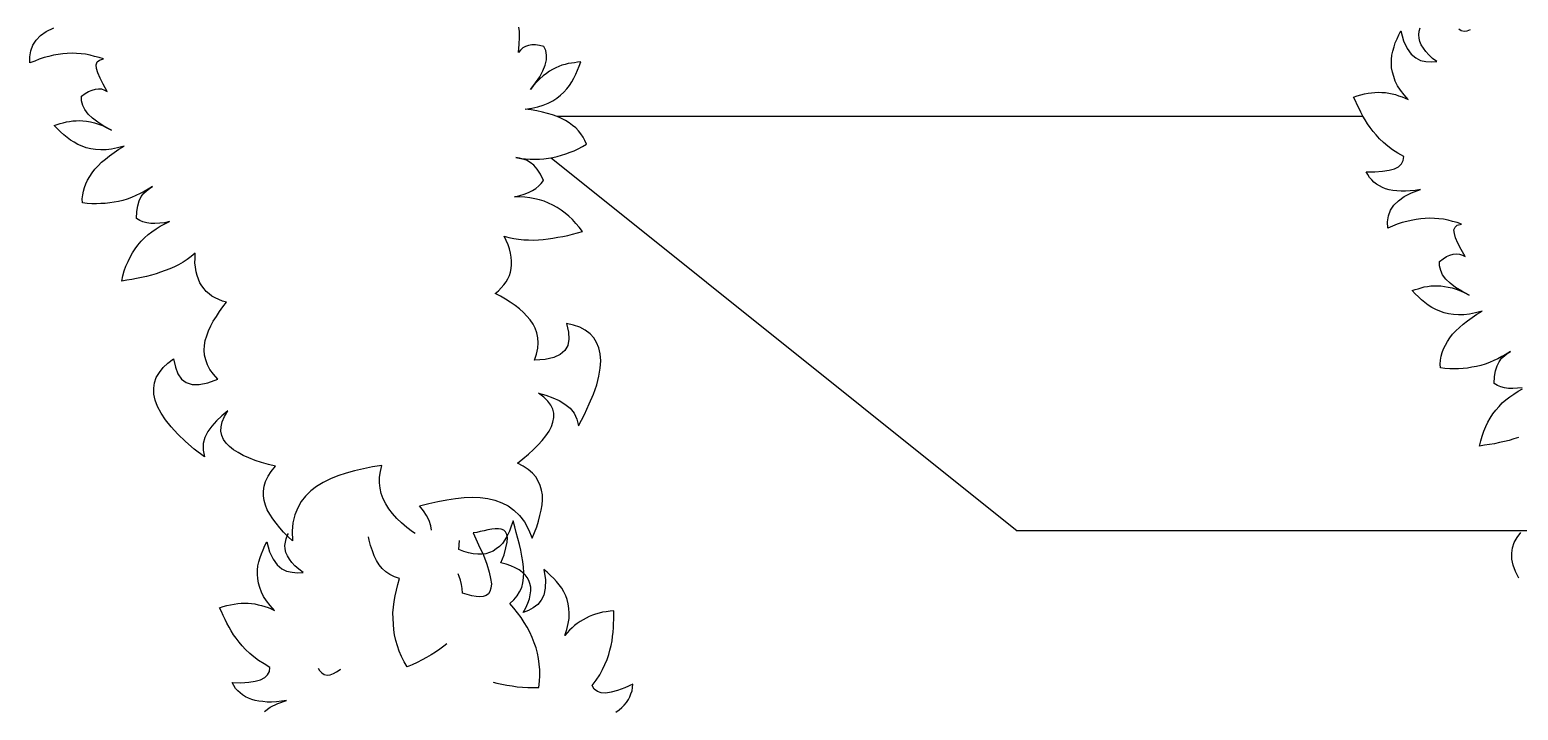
# Model space of a CAD drawing. Extents: x -24232 to 27340, y -23039 to 23489.
# Drawn here: x -10936 to -10217, y -5183 to -4855 of the extents above; entities that cross this region are included whole.
import ezdxf

# ---------------------------------------------------------------- set-up
doc = ezdxf.new("R2010")
doc.units = 0
doc.header["$LTSCALE"] = 10
doc.layers.add('1', color=1, linetype='CONTINUOUS')
doc.layers.add('3', color=3, linetype='CONTINUOUS')

msp = doc.modelspace()

# ---------------------------------------------------------------- linework, layer by layer
at = {"layer": '1'}
for points in [[(-10750.07, -5097.77), (-10751.26, -5096.93), (-10754.07, -5094.8), (-10756.61, -5092.64), (-10758.89, -5090.45), (-10761.05, -5088.11), (-10762.79, -5085.87), (-10764.28, -5083.46), (-10765.5, -5081.02), (-10766.46, -5078.41), (-10767.01, -5075.9), (-10767.31, -5073.22), (-10767.21, -5070.49), (-10766.83, -5067.74), (-10766.07, -5064.81), (-10766.07, -5064.81), (-10770.6, -5065.58), (-10774.97, -5066.47), (-10779.33, -5067.5), (-10783.41, -5068.63), (-10787.34, -5069.88), (-10790.97, -5071.37), (-10794.44, -5073.11), (-10797.63, -5074.95), (-10800.36, -5077.16), (-10802.94, -5079.61), (-10805.08, -5082.29), (-10806.78, -5085.33), (-10808.16, -5088.73), (-10809.1, -5092.5), (-10809.46, -5096.61), (-10809.35, -5101.21), (-10809.35, -5101.21), (-10811.48, -5099.14), (-10813.61, -5097.07), (-10815.47, -5094.97), (-10817.21, -5092.72), (-10818.8, -5090.59), (-10820.26, -5088.45), (-10821.45, -5086.28), (-10822.37, -5084.07), (-10822.9, -5081.83), (-10823.28, -5079.57), (-10823.27, -5077.26), (-10822.98, -5074.92), (-10822.3, -5072.54), (-10821.08, -5070.1), (-10819.58, -5067.76), (-10817.55, -5065.23), (-10817.55, -5065.23), (-10820.9, -5064.39), (-10824.26, -5063.4), (-10827.36, -5062.39), (-10830.33, -5061.23), (-10833.04, -5060.04), (-10835.5, -5058.68), (-10837.82, -5057.32), (-10839.75, -5055.77), (-10841.3, -5054.04), (-10842.58, -5052.28), (-10843.47, -5050.35), (-10843.83, -5048.36), (-10843.8, -5046.18), (-10843.25, -5043.82), (-10842.18, -5041.26), (-10840.59, -5038.5), (-10840.59, -5038.5), (-10843.44, -5040.86), (-10846.02, -5043.31), (-10848.31, -5045.87), (-10850.19, -5048.52), (-10851.63, -5051.39), (-10852.39, -5054.32), (-10852.45, -5057.45), (-10851.81, -5060.77), (-10851.81, -5060.77), (-10856.7, -5056.97), (-10860.92, -5053.24), (-10864.7, -5049.72), (-10867.92, -5046.28), (-10870.62, -5042.79), (-10872.73, -5039.63), (-10874.44, -5036.43), (-10875.6, -5033.31), (-10876.2, -5030.39), (-10876.24, -5027.55), (-10875.85, -5024.93), (-10875.05, -5022.4), (-10873.56, -5019.93), (-10871.79, -5017.56), (-10869.45, -5015.4), (-10866.7, -5013.34), (-10866.7, -5013.34), (-10865.84, -5017.44), (-10864.66, -5020.7), (-10862.89, -5023.22), (-10860.67, -5024.87), (-10857.73, -5025.76), (-10854.34, -5025.79), (-10850.23, -5024.93), (-10845.41, -5023.18), (-10845.41, -5023.18), (-10847.43, -5020.82), (-10849.17, -5018.58), (-10850.38, -5016.27), (-10851.18, -5013.92), (-10851.71, -5011.54), (-10851.97, -5009.26), (-10851.82, -5006.94), (-10851.4, -5004.59), (-10850.72, -5002.21), (-10849.88, -4999.94), (-10848.8, -4997.52), (-10847.56, -4995.21), (-10846.06, -4992.88), (-10844.55, -4990.54), (-10842.9, -4988.32), (-10841.13, -4985.96), (-10841.13, -4985.96), (-10843.08, -4985.49), (-10844.93, -4984.75), (-10846.64, -4983.99), (-10848.23, -4983.08), (-10849.57, -4982.01), (-10850.91, -4980.94), (-10852.01, -4979.57), (-10853.11, -4978.2), (-10853.96, -4976.67), (-10854.69, -4974.99), (-10855.3, -4973.16), (-10855.77, -4971.31), (-10856.14, -4969.18), (-10856.38, -4967.04), (-10856.35, -4964.87), (-10856.35, -4962.43), (-10856.35, -4962.43), (-10858.21, -4963.99), (-10860.22, -4965.43), (-10862.11, -4966.73), (-10864.28, -4967.92), (-10866.34, -4968.96), (-10868.53, -4970.01), (-10870.74, -4970.8), (-10872.96, -4971.59), (-10875.18, -4972.38), (-10877.41, -4973.03), (-10879.79, -4973.57), (-10882.17, -4974.11), (-10884.55, -4974.64), (-10886.95, -4975.04), (-10889.35, -4975.44), (-10891.74, -4975.85), (-10891.74, -4975.85), (-10891.21, -4973.35), (-10890.52, -4970.96), (-10889.7, -4968.57), (-10888.72, -4966.43), (-10887.74, -4964.28), (-10886.61, -4962.26), (-10885.34, -4960.22), (-10883.91, -4958.43), (-10882.35, -4956.63), (-10880.77, -4954.97), (-10879.05, -4953.42), (-10877.17, -4951.99), (-10875.15, -4950.68), (-10873.12, -4949.37), (-10870.95, -4948.18), (-10868.63, -4947.11), (-10868.63, -4947.11), (-10871.14, -4947.66), (-10873.42, -4947.91), (-10875.71, -4948.03), (-10877.75, -4947.99), (-10879.69, -4947.66), (-10881.5, -4947.18), (-10883.06, -4946.54), (-10884.66, -4945.64), (-10884.66, -4945.64), (-10884.49, -4942.23), (-10883.99, -4939.46), (-10883.3, -4937.08), (-10882.3, -4935.07), (-10881.13, -4933.45), (-10879.77, -4932.21), (-10878.4, -4931.11), (-10876.89, -4930.13), (-10876.89, -4930.13), (-10878.91, -4931.44), (-10880.95, -4932.61), (-10882.87, -4933.64), (-10884.94, -4934.55), (-10887.01, -4935.46), (-10889.09, -4936.23), (-10891.19, -4936.87), (-10893.3, -4937.38), (-10895.43, -4937.75), (-10897.56, -4938.12), (-10899.7, -4938.36), (-10901.86, -4938.46), (-10904.02, -4938.56), (-10906.19, -4938.53), (-10908.51, -4938.39), (-10910.71, -4938.09), (-10910.71, -4938.09), (-10910.79, -4936.2), (-10910.59, -4934.28), (-10910.25, -4932.48), (-10909.78, -4930.66), (-10909.16, -4928.83), (-10908.27, -4927.1), (-10907.24, -4925.36), (-10906.08, -4923.61), (-10904.79, -4921.84), (-10903.21, -4920.17), (-10901.5, -4918.49), (-10899.64, -4916.93), (-10897.64, -4915.35), (-10895.38, -4913.74), (-10893.12, -4912.14), (-10890.58, -4910.63), (-10890.58, -4910.63), (-10893.73, -4911.53), (-10896.65, -4912.12), (-10899.33, -4912.42), (-10901.9, -4912.43), (-10904.36, -4912.3), (-10906.69, -4912.01), (-10908.92, -4911.45), (-10910.9, -4910.72), (-10912.9, -4909.86), (-10914.77, -4908.84), (-10916.51, -4907.82), (-10918.15, -4906.51), (-10919.79, -4905.2), (-10921.31, -4903.74), (-10922.82, -4902.28), (-10924.36, -4900.69), (-10924.36, -4900.69), (-10922.91, -4900.26), (-10921.47, -4899.82), (-10920.03, -4899.39), (-10918.45, -4898.95), (-10916.97, -4898.78), (-10915.38, -4898.47), (-10913.76, -4898.43), (-10912.14, -4898.38), (-10910.5, -4898.47), (-10908.72, -4898.68), (-10906.91, -4899.02), (-10904.96, -4899.48), (-10903, -4900.08), (-10901.02, -4900.81), (-10898.88, -4901.79), (-10896.72, -4902.91), (-10896.72, -4902.91), (-10900.32, -4901), (-10903.37, -4899.17), (-10905.9, -4897.15), (-10908.02, -4895.21), (-10909.61, -4893.08), (-10910.52, -4891.02), (-10911.17, -4888.78), (-10911.14, -4886.61), (-10911.14, -4886.61), (-10909.38, -4885.33), (-10907.73, -4884.33), (-10906.05, -4883.61), (-10904.47, -4883.16), (-10903, -4883), (-10901.5, -4883.1), (-10900.08, -4883.62), (-10898.79, -4884.29), (-10898.79, -4884.29), (-10900.66, -4880.84), (-10902.21, -4877.89), (-10903.31, -4875.3), (-10903.95, -4873.2), (-10904.14, -4871.46), (-10903.62, -4870.05), (-10902.51, -4869.11), (-10900.53, -4868.62), (-10900.53, -4868.62), (-10902.64, -4867.9), (-10904.87, -4867.34), (-10906.97, -4866.76), (-10909.19, -4866.33), (-10911.38, -4866.16), (-10913.56, -4866), (-10915.75, -4865.83), (-10918.04, -4865.95), (-10920.2, -4866.06), (-10922.46, -4866.44), (-10924.72, -4866.83), (-10926.97, -4867.35), (-10929.22, -4867.87), (-10931.57, -4868.68), (-10933.77, -4869.6), (-10936.11, -4870.54), (-10936.11, -4870.54), (-10936.17, -4867.56), (-10935.68, -4864.66), (-10934.75, -4861.98), (-10933.13, -4859.49), (-10930.93, -4857.35), (-10928.18, -4855.28), (-10924.57, -4853.53)], [(-10742.1, -5096.07), (-10742.51, -5094.08), (-10743.33, -5091.51), (-10744.53, -5089.07), (-10745.99, -5086.7), (-10747.88, -5084.34), (-10747.88, -5084.34), (-10743.43, -5083.2), (-10739.07, -5082.24), (-10734.67, -5081.4), (-10730.49, -5080.77), (-10726.39, -5080.32), (-10722.47, -5080.2), (-10718.59, -5080.38), (-10714.93, -5080.77), (-10711.53, -5081.66), (-10708.18, -5082.86), (-10705.13, -5084.43), (-10702.35, -5086.51), (-10699.7, -5089.06), (-10697.31, -5092.12), (-10695.31, -5095.73), (-10693.53, -5099.97), (-10693.53, -5099.97), (-10692.43, -5097.22), (-10691.33, -5094.46), (-10690.48, -5091.79), (-10689.81, -5089.02), (-10689.22, -5086.43), (-10688.76, -5083.88), (-10688.56, -5081.41), (-10688.61, -5079.02), (-10689.05, -5076.76), (-10689.62, -5074.54), (-10690.57, -5072.44), (-10691.78, -5070.42), (-10693.37, -5068.52), (-10695.48, -5066.79), (-10697.81, -5065.26), (-10700.68, -5063.78), (-10700.68, -5063.78), (-10697.97, -5061.64), (-10695.3, -5059.37), (-10692.88, -5057.19), (-10690.64, -5054.92), (-10688.65, -5052.73), (-10686.95, -5050.49), (-10685.39, -5048.3), (-10684.25, -5046.09), (-10683.54, -5043.89), (-10683.09, -5041.76), (-10683.06, -5039.63), (-10683.55, -5037.67), (-10684.46, -5035.69), (-10685.92, -5033.76), (-10687.94, -5031.85), (-10690.52, -5029.99), (-10690.52, -5029.99), (-10686.95, -5030.97), (-10683.6, -5032.17), (-10680.47, -5033.57), (-10677.68, -5035.23), (-10675.19, -5037.26), (-10673.3, -5039.63), (-10671.97, -5042.46), (-10671.21, -5045.76), (-10671.21, -5045.76), (-10668.28, -5040.3), (-10665.95, -5035.17), (-10663.93, -5030.42), (-10662.38, -5025.97), (-10661.34, -5021.68), (-10660.7, -5017.94), (-10660.44, -5014.32), (-10660.65, -5010.99), (-10661.29, -5008.08), (-10662.41, -5005.47), (-10663.83, -5003.23), (-10665.59, -5001.25), (-10667.96, -4999.6), (-10670.54, -4998.16), (-10673.55, -4997.14), (-10676.91, -4996.37), (-10676.91, -4996.37), (-10676.02, -5000.47), (-10675.77, -5003.93), (-10676.36, -5006.95), (-10677.72, -5009.36), (-10680.04, -5011.37), (-10683.13, -5012.78), (-10687.24, -5013.66), (-10692.35, -5014.02), (-10692.35, -5014.02), (-10691.46, -5011.05), (-10690.79, -5008.29), (-10690.62, -5005.69), (-10690.85, -5003.22), (-10691.33, -5000.82), (-10692.02, -4998.64), (-10693.1, -4996.58), (-10694.44, -4994.6), (-10696.04, -4992.71), (-10697.72, -4990.98), (-10699.7, -4989.21), (-10701.76, -4987.6), (-10704.09, -4986.08), (-10706.41, -4984.56), (-10708.82, -4983.2), (-10711.4, -4981.76), (-10711.4, -4981.76), (-10709.81, -4980.55), (-10708.43, -4979.12), (-10707.17, -4977.73), (-10706.09, -4976.25), (-10705.3, -4974.73), (-10704.52, -4973.2), (-10704.07, -4971.5), (-10703.62, -4969.81), (-10703.47, -4968.06), (-10703.49, -4966.23), (-10703.67, -4964.31), (-10703.99, -4962.43), (-10704.52, -4960.33), (-10705.17, -4958.28), (-10706.08, -4956.31), (-10707.08, -4954.08), (-10707.08, -4954.08), (-10704.74, -4954.75), (-10702.32, -4955.25), (-10700.06, -4955.66), (-10697.59, -4955.86), (-10695.29, -4955.98), (-10692.87, -4956.05), (-10690.52, -4955.87), (-10688.17, -4955.69), (-10685.83, -4955.51), (-10683.52, -4955.2), (-10681.13, -4954.72), (-10678.74, -4954.24), (-10676.34, -4953.76), (-10673.99, -4953.15), (-10671.64, -4952.54), (-10669.29, -4951.93), (-10669.29, -4951.93), (-10670.79, -4949.87), (-10672.39, -4947.97), (-10674.11, -4946.12), (-10675.88, -4944.56), (-10677.65, -4943), (-10679.51, -4941.61), (-10681.49, -4940.27), (-10683.52, -4939.22), (-10685.68, -4938.21), (-10687.8, -4937.33), (-10690.01, -4936.62), (-10692.3, -4936.07), (-10694.69, -4935.7), (-10697.07, -4935.33), (-10699.54, -4935.13), (-10702.09, -4935.09), (-10702.09, -4935.09), (-10699.57, -4934.57), (-10697.39, -4933.88), (-10695.25, -4933.05), (-10693.4, -4932.18), (-10691.77, -4931.09), (-10690.3, -4929.92), (-10689.14, -4928.7), (-10688.05, -4927.22), (-10688.05, -4927.22), (-10689.59, -4924.18), (-10691.18, -4921.85), (-10692.77, -4919.96), (-10694.5, -4918.53), (-10696.24, -4917.52), (-10697.98, -4916.95), (-10699.67, -4916.5), (-10701.46, -4916.22), (-10701.46, -4916.22), (-10699.08, -4916.59), (-10696.74, -4916.84), (-10694.57, -4916.99), (-10692.31, -4916.98), (-10690.05, -4916.97), (-10687.83, -4916.83), (-10685.65, -4916.56), (-10683.52, -4916.16), (-10681.42, -4915.63), (-10679.33, -4915.11), (-10677.27, -4914.45), (-10675.26, -4913.67), (-10673.24, -4912.88), (-10671.27, -4911.97), (-10669.21, -4910.89), (-10667.32, -4909.72), (-10667.32, -4909.72), (-10668.02, -4907.97), (-10668.98, -4906.29), (-10670.03, -4904.79), (-10671.2, -4903.32), (-10672.5, -4901.9), (-10674.02, -4900.69), (-10675.67, -4899.51), (-10677.44, -4898.38), (-10679.35, -4897.29), (-10681.47, -4896.41), (-10683.71, -4895.57), (-10686.05, -4894.9), (-10688.51, -4894.27), (-10691.23, -4893.72), (-10693.95, -4893.18), (-10696.89, -4892.84), (-10696.89, -4892.84), (-10693.64, -4892.37), (-10690.74, -4891.73), (-10688.17, -4890.91), (-10685.81, -4889.87), (-10683.62, -4888.75), (-10681.6, -4887.54), (-10679.8, -4886.12), (-10678.28, -4884.65), (-10676.81, -4883.05), (-10675.51, -4881.36), (-10674.34, -4879.71), (-10673.38, -4877.85), (-10672.42, -4875.99), (-10671.62, -4874.04), (-10670.83, -4872.09), (-10670.08, -4870.01), (-10670.08, -4870.01), (-10671.57, -4870.2), (-10673.07, -4870.4), (-10674.56, -4870.59), (-10676.18, -4870.82), (-10677.6, -4871.27), (-10679.18, -4871.64), (-10680.68, -4872.26), (-10682.18, -4872.87), (-10683.64, -4873.62), (-10685.18, -4874.54), (-10686.69, -4875.59), (-10688.28, -4876.8), (-10689.83, -4878.14), (-10691.34, -4879.62), (-10692.9, -4881.38), (-10694.42, -4883.28), (-10694.42, -4883.28), (-10691.9, -4880.08), (-10689.86, -4877.16), (-10688.38, -4874.28), (-10687.23, -4871.66), (-10686.64, -4869.07), (-10686.66, -4866.81), (-10686.97, -4864.5), (-10687.88, -4862.53), (-10687.88, -4862.53), (-10690, -4862.07), (-10691.92, -4861.84), (-10693.75, -4861.85), (-10695.37, -4862.09), (-10696.79, -4862.54), (-10698.12, -4863.25), (-10699.2, -4864.3), (-10700.11, -4865.44), (-10700.11, -4865.44), (-10699.8, -4861.52), (-10699.58, -4858.2), (-10699.63, -4855.38), (-10699.9, -4853.21)], [(-10215.36, -5027.36), (-10217.64, -5027.61), (-10219.93, -5027.73), (-10221.97, -5027.68), (-10223.91, -5027.36), (-10225.72, -5026.88), (-10227.28, -5026.24), (-10228.88, -5025.33), (-10228.88, -5025.33), (-10228.71, -5021.92), (-10228.21, -5019.16), (-10227.52, -5016.78), (-10226.52, -5014.77), (-10225.35, -5013.14), (-10223.99, -5011.91), (-10222.62, -5010.81), (-10221.11, -5009.83), (-10221.11, -5009.83), (-10223.13, -5011.14), (-10225.17, -5012.31), (-10227.09, -5013.34), (-10229.16, -5014.25), (-10231.23, -5015.15), (-10233.31, -5015.93), (-10235.41, -5016.57), (-10237.52, -5017.07), (-10239.65, -5017.44), (-10241.78, -5017.82), (-10243.92, -5018.05), (-10246.08, -5018.16), (-10248.24, -5018.26), (-10250.41, -5018.23), (-10252.73, -5018.08), (-10254.93, -5017.78), (-10254.93, -5017.78), (-10255.01, -5015.89), (-10254.81, -5013.97), (-10254.47, -5012.17), (-10254, -5010.36), (-10253.38, -5008.53), (-10252.49, -5006.8), (-10251.46, -5005.06), (-10250.3, -5003.3), (-10249.01, -5001.53), (-10247.43, -4999.87), (-10245.72, -4998.19), (-10243.86, -4996.62), (-10241.86, -4995.05), (-10239.6, -4993.44), (-10237.34, -4991.83), (-10234.8, -4990.33), (-10234.8, -4990.33), (-10237.95, -4991.22), (-10240.87, -4991.82), (-10243.55, -4992.11), (-10246.12, -4992.13), (-10248.58, -4991.99), (-10250.91, -4991.71), (-10253.14, -4991.15), (-10255.12, -4990.42), (-10257.12, -4989.55), (-10258.99, -4988.54), (-10260.73, -4987.51), (-10262.37, -4986.2), (-10264.01, -4984.89), (-10265.53, -4983.44), (-10267.04, -4981.98), (-10268.58, -4980.38), (-10268.58, -4980.38), (-10267.13, -4979.95), (-10265.69, -4979.52), (-10264.25, -4979.09), (-10262.67, -4978.64), (-10261.19, -4978.48), (-10259.6, -4978.17), (-10257.98, -4978.12), (-10256.36, -4978.08), (-10254.72, -4978.17), (-10252.94, -4978.38), (-10251.13, -4978.72), (-10249.19, -4979.18), (-10247.22, -4979.78), (-10245.24, -4980.51), (-10243.1, -4981.49), (-10240.94, -4982.6), (-10240.94, -4982.6), (-10244.54, -4980.7), (-10247.59, -4978.87), (-10250.12, -4976.84), (-10252.24, -4974.91), (-10253.83, -4972.78), (-10254.74, -4970.71), (-10255.39, -4968.48), (-10255.36, -4966.31), (-10255.36, -4966.31), (-10253.6, -4965.03), (-10251.95, -4964.03), (-10250.27, -4963.3), (-10248.69, -4962.86), (-10247.22, -4962.69), (-10245.72, -4962.8), (-10244.3, -4963.32), (-10243.01, -4963.99), (-10243.01, -4963.99), (-10244.88, -4960.53), (-10246.43, -4957.59), (-10247.53, -4955), (-10248.17, -4952.9), (-10248.36, -4951.16), (-10247.84, -4949.74), (-10246.73, -4948.81), (-10244.75, -4948.32), (-10244.75, -4948.32), (-10246.86, -4947.6), (-10249.09, -4947.04), (-10251.19, -4946.46), (-10253.41, -4946.02), (-10255.6, -4945.86), (-10257.78, -4945.7), (-10259.97, -4945.53), (-10262.26, -4945.65), (-10264.42, -4945.75), (-10266.68, -4946.14), (-10268.94, -4946.53), (-10271.19, -4947.05), (-10273.44, -4947.57), (-10275.79, -4948.37), (-10277.99, -4949.29), (-10280.33, -4950.23), (-10280.33, -4950.23), (-10280.39, -4947.26), (-10279.9, -4944.35), (-10278.97, -4941.68), (-10277.35, -4939.19), (-10275.15, -4937.05), (-10272.4, -4934.98), (-10268.79, -4933.22), (-10264.49, -4931.66), (-10264.49, -4931.66), (-10267.02, -4932.08), (-10269.43, -4932.35), (-10271.73, -4932.46), (-10273.9, -4932.43), (-10275.95, -4932.26), (-10277.87, -4932.06), (-10279.67, -4931.72), (-10281.35, -4931.23), (-10282.92, -4930.59), (-10284.35, -4929.93), (-10285.8, -4929.01), (-10286.99, -4928.06), (-10288.07, -4926.96), (-10289.14, -4925.85), (-10289.97, -4924.46), (-10290.8, -4923.06), (-10290.8, -4923.06), (-10286.59, -4923.13), (-10282.83, -4922.85), (-10279.63, -4922.36), (-10277.13, -4921.67), (-10275.07, -4920.63), (-10273.73, -4919.26), (-10272.83, -4917.67), (-10272.63, -4915.75), (-10272.63, -4915.75), (-10275.4, -4914.02), (-10278.02, -4912.42), (-10280.25, -4910.63), (-10282.33, -4908.96), (-10284.3, -4907.15), (-10286, -4905.3), (-10287.41, -4903.56), (-10288.84, -4901.69), (-10290.12, -4899.93), (-10291.28, -4898.03), (-10292.29, -4896.24), (-10293.32, -4894.32), (-10294.19, -4892.52), (-10295.07, -4890.72), (-10295.96, -4888.78), (-10296.84, -4886.98), (-10296.84, -4886.98), (-10295.15, -4886.39), (-10293.3, -4885.91), (-10291.59, -4885.45), (-10289.86, -4885.12), (-10288.12, -4884.93), (-10286.51, -4884.75), (-10284.76, -4884.69), (-10283.12, -4884.78), (-10281.48, -4884.87), (-10279.83, -4885.09), (-10278.17, -4885.45), (-10276.63, -4885.82), (-10275.08, -4886.33), (-10273.4, -4886.82), (-10271.97, -4887.48), (-10270.4, -4888.25), (-10270.4, -4888.25), (-10272.42, -4885.9), (-10274.16, -4883.65), (-10275.62, -4881.51), (-10276.68, -4879.32), (-10277.46, -4877.1), (-10278.1, -4875), (-10278.48, -4872.88), (-10278.57, -4870.85), (-10278.52, -4868.81), (-10278.34, -4866.76), (-10277.88, -4864.81), (-10277.3, -4862.71), (-10276.69, -4860.88), (-10275.83, -4858.89), (-10274.96, -4856.89), (-10274.08, -4855.03), (-10274.08, -4855.03), (-10272.73, -4859.9), (-10270.97, -4863.5), (-10269.04, -4866.27), (-10266.81, -4868.06), (-10264.5, -4869.29), (-10261.87, -4869.81), (-10259.26, -4870.07), (-10256.57, -4869.9), (-10256.57, -4869.9), (-10258.64, -4868.37), (-10260.45, -4866.67), (-10261.99, -4865.08), (-10263.12, -4863.44), (-10264.11, -4861.79), (-10264.83, -4860.24), (-10265.16, -4858.52), (-10265.33, -4856.91), (-10265.11, -4855.26), (-10264.75, -4853.59)], [(-10245.99, -4854.08), (-10244.81, -4854.9), (-10243.43, -4855.16), (-10241.95, -4854.99), (-10240.39, -4854.41)], [(-10217.18, -5051.29), (-10219.4, -5052.08), (-10221.63, -5052.73), (-10224.01, -5053.27), (-10226.39, -5053.8), (-10228.78, -5054.34), (-10231.17, -5054.74), (-10233.57, -5055.14), (-10235.96, -5055.54), (-10235.96, -5055.54), (-10235.43, -5053.04), (-10234.74, -5050.66), (-10233.92, -5048.27), (-10232.94, -5046.12), (-10231.96, -5043.98), (-10230.83, -5041.96), (-10229.56, -5039.92), (-10228.13, -5038.13), (-10226.57, -5036.33), (-10224.99, -5034.66), (-10223.27, -5033.12), (-10221.39, -5031.69), (-10219.37, -5030.38), (-10217.34, -5029.07), (-10215.17, -5027.88)], [(-10653.06, -5183.93), (-10651.56, -5182.89), (-10650.22, -5181.76), (-10649.05, -5180.54), (-10648.02, -5179.36), (-10647.06, -5177.92), (-10646.36, -5176.56), (-10645.83, -5175.12), (-10645.3, -5173.68), (-10645.11, -5172.06), (-10644.91, -5170.45), (-10644.91, -5170.45), (-10648.73, -5172.23), (-10652.28, -5173.5), (-10655.41, -5174.36), (-10657.97, -5174.75), (-10660.27, -5174.63), (-10662.05, -5173.93), (-10663.53, -5172.84), (-10664.49, -5171.17), (-10664.49, -5171.17), (-10662.66, -5168.46), (-10660.92, -5165.93), (-10659.61, -5163.39), (-10658.38, -5161.02), (-10657.33, -5158.56), (-10656.53, -5156.19), (-10655.95, -5154.02), (-10655.41, -5151.73), (-10654.95, -5149.6), (-10654.67, -5147.39), (-10654.47, -5145.35), (-10654.31, -5143.17), (-10654.24, -5141.17), (-10654.17, -5139.17), (-10654.15, -5137.04), (-10654.08, -5135.04), (-10654.08, -5135.04), (-10655.87, -5135.18), (-10657.75, -5135.5), (-10659.5, -5135.77), (-10661.21, -5136.18), (-10662.88, -5136.71), (-10664.42, -5137.2), (-10666.05, -5137.86), (-10667.51, -5138.61), (-10668.97, -5139.36), (-10670.38, -5140.23), (-10671.76, -5141.24), (-10673.01, -5142.2), (-10674.22, -5143.29), (-10675.55, -5144.43), (-10676.59, -5145.61), (-10677.72, -5146.96), (-10677.72, -5146.96), (-10676.83, -5143.98), (-10676.15, -5141.22), (-10675.69, -5138.67), (-10675.62, -5136.24), (-10675.8, -5133.9), (-10676.07, -5131.72), (-10676.59, -5129.62), (-10677.34, -5127.74), (-10678.21, -5125.9), (-10679.21, -5124.09), (-10680.42, -5122.5), (-10681.81, -5120.82), (-10683.11, -5119.39), (-10684.71, -5117.92), (-10686.31, -5116.45), (-10687.87, -5115.11), (-10687.87, -5115.11), (-10687.12, -5120.11), (-10687.26, -5124.11), (-10687.9, -5127.43), (-10689.21, -5129.97), (-10690.82, -5132.04), (-10693.01, -5133.58), (-10695.29, -5134.88), (-10697.82, -5135.82), (-10697.82, -5135.82), (-10696.55, -5133.58), (-10695.58, -5131.29), (-10694.83, -5129.21), (-10694.46, -5127.26), (-10694.22, -5125.34), (-10694.2, -5123.64), (-10694.61, -5121.93), (-10695.1, -5120.39), (-10695.97, -5118.97), (-10696.98, -5117.59), (-10698.37, -5116.34), (-10699.84, -5115.25), (-10701.71, -5114.29), (-10703.87, -5113.28), (-10706.07, -5112.57), (-10708.71, -5111.85), (-10708.71, -5111.85), (-10707.12, -5107.95), (-10706.18, -5104.68), (-10705.64, -5101.96), (-10705.48, -5099.79), (-10705.71, -5098.17), (-10706.38, -5096.97), (-10707.22, -5096.1), (-10708.49, -5095.66), (-10709.85, -5095.39), (-10711.39, -5095.45), (-10713.01, -5095.69), (-10714.89, -5096), (-10716.73, -5096.45), (-10718.61, -5096.76), (-10720.32, -5097.17), (-10722.07, -5097.44), (-10722.07, -5097.44), (-10719.38, -5103.23), (-10717.1, -5108.16), (-10715.41, -5112.57), (-10714.35, -5116.34), (-10713.62, -5119.5), (-10713.23, -5122.07), (-10713.43, -5124.11), (-10713.92, -5125.68), (-10714.66, -5126.9), (-10715.82, -5127.7), (-10717.23, -5128.15), (-10718.9, -5128.26), (-10720.64, -5128.1), (-10722.73, -5127.78), (-10724.89, -5127.2), (-10727.1, -5126.48), (-10727.1, -5126.48), (-10727.37, -5124.31), (-10727.6, -5122.26), (-10728.08, -5120.29), (-10728.78, -5118.54), (-10729.34, -5117.13)], [(-10712.3, -5169.5), (-10710.57, -5170), (-10708.15, -5170.5), (-10705.72, -5171), (-10703.21, -5171.33), (-10700.7, -5171.67), (-10698.23, -5171.87), (-10695.64, -5172.03), (-10692.95, -5172.02), (-10690.27, -5172.02), (-10690.27, -5172.02), (-10689.93, -5169.08), (-10689.81, -5166.35), (-10689.86, -5163.54), (-10690.16, -5160.81), (-10690.47, -5158.08), (-10691.03, -5155.43), (-10691.68, -5152.95), (-10692.62, -5150.42), (-10693.57, -5147.89), (-10694.65, -5145.41), (-10695.98, -5143), (-10697.44, -5140.64), (-10698.9, -5138.28), (-10700.62, -5136), (-10702.33, -5133.71), (-10704.31, -5131.51), (-10704.31, -5131.51), (-10702.32, -5129.75), (-10700.81, -5127.85), (-10699.59, -5125.91), (-10698.58, -5123.75), (-10698.04, -5121.45), (-10697.66, -5119.07), (-10697.63, -5116.51), (-10697.72, -5114), (-10698.03, -5111.27), (-10698.46, -5108.58), (-10699.07, -5105.8), (-10699.67, -5103.02), (-10700.44, -5100.15), (-10701.21, -5097.29), (-10701.98, -5094.42), (-10702.76, -5091.56), (-10702.76, -5091.56), (-10703.6, -5094.23), (-10704.53, -5096.65), (-10705.54, -5098.81), (-10706.76, -5100.75), (-10707.89, -5102.53), (-10709.27, -5103.96), (-10710.86, -5105.17), (-10712.37, -5106.22), (-10714.12, -5106.92), (-10715.92, -5107.49), (-10717.84, -5107.68), (-10719.8, -5107.74), (-10721.98, -5107.58), (-10724.27, -5107.04), (-10726.61, -5106.37), (-10729.02, -5105.44), (-10729.02, -5105.44), (-10728.63, -5101.11)], [(-10822.78, -5183.69), (-10820.02, -5181.62), (-10816.42, -5179.86), (-10812.12, -5178.3), (-10812.12, -5178.3), (-10814.65, -5178.72), (-10817.06, -5178.98), (-10819.35, -5179.1), (-10821.52, -5179.07), (-10823.58, -5178.89), (-10825.5, -5178.7), (-10827.3, -5178.36), (-10828.98, -5177.87), (-10830.54, -5177.23), (-10831.97, -5176.57), (-10833.43, -5175.65), (-10834.62, -5174.7), (-10835.69, -5173.59), (-10836.76, -5172.49), (-10837.6, -5171.09), (-10838.43, -5169.7), (-10838.43, -5169.7), (-10834.22, -5169.77), (-10830.45, -5169.49), (-10827.25, -5169), (-10824.75, -5168.31), (-10822.7, -5167.27), (-10821.36, -5165.9), (-10820.45, -5164.31), (-10820.26, -5162.39), (-10820.26, -5162.39), (-10823.03, -5160.66), (-10825.64, -5159.06), (-10827.88, -5157.27), (-10829.96, -5155.6), (-10831.92, -5153.79), (-10833.62, -5151.94), (-10835.03, -5150.2), (-10836.46, -5148.32), (-10837.74, -5146.57), (-10838.9, -5144.66), (-10839.91, -5142.88), (-10840.94, -5140.96), (-10841.82, -5139.16), (-10842.7, -5137.36), (-10843.59, -5135.42), (-10844.47, -5133.62), (-10844.47, -5133.62), (-10842.77, -5133.03), (-10840.93, -5132.55), (-10839.21, -5132.09), (-10837.49, -5131.76), (-10835.75, -5131.57), (-10834.14, -5131.39), (-10832.38, -5131.33), (-10830.75, -5131.42), (-10829.11, -5131.51), (-10827.46, -5131.73), (-10825.79, -5132.09), (-10824.26, -5132.46), (-10822.71, -5132.97), (-10821.03, -5133.46), (-10819.6, -5134.11), (-10818.02, -5134.89), (-10818.02, -5134.89), (-10820.05, -5132.54), (-10821.79, -5130.29), (-10823.25, -5128.15), (-10824.3, -5125.96), (-10825.09, -5123.74), (-10825.73, -5121.64), (-10826.1, -5119.51), (-10826.19, -5117.49), (-10826.15, -5115.45), (-10825.97, -5113.4), (-10825.51, -5111.45), (-10824.92, -5109.35), (-10824.31, -5107.52), (-10823.45, -5105.53), (-10822.59, -5103.53), (-10821.71, -5101.67), (-10821.71, -5101.67), (-10820.36, -5106.54), (-10818.6, -5110.14), (-10816.67, -5112.91), (-10814.43, -5114.69), (-10812.13, -5115.93), (-10809.49, -5116.45), (-10806.89, -5116.7), (-10804.2, -5116.54), (-10804.2, -5116.54), (-10806.26, -5115.01), (-10808.08, -5113.31), (-10809.61, -5111.72), (-10810.74, -5110.08), (-10811.74, -5108.43), (-10812.45, -5106.88), (-10812.78, -5105.15), (-10812.96, -5103.55), (-10812.74, -5101.9), (-10812.38, -5100.23), (-10811.62, -5098.52), (-10811.2, -5097.78)], [(-10734.81, -5150.9), (-10736.19, -5152.05), (-10738.2, -5153.5), (-10740.21, -5154.94), (-10742.37, -5156.27), (-10744.53, -5157.59), (-10746.7, -5158.78), (-10749.01, -5159.99), (-10751.46, -5161.07), (-10753.92, -5162.16), (-10753.92, -5162.16), (-10755.42, -5159.61), (-10756.64, -5157.17), (-10757.74, -5154.58), (-10758.58, -5151.96), (-10759.41, -5149.34), (-10759.97, -5146.69), (-10760.39, -5144.16), (-10760.55, -5141.47), (-10760.72, -5138.78), (-10760.75, -5136.07), (-10760.51, -5133.33), (-10760.14, -5130.58), (-10759.76, -5127.82), (-10759.12, -5125.04), (-10758.48, -5122.26), (-10757.57, -5119.45), (-10757.57, -5119.45), (-10760.1, -5118.64), (-10762.26, -5117.53), (-10764.17, -5116.25), (-10765.97, -5114.68), (-10767.4, -5112.81), (-10768.71, -5110.78), (-10769.78, -5108.46), (-10770.71, -5106.12), (-10771.55, -5103.51), (-10772.25, -5100.87), (-10772.57, -5099.34)], [(-10216.95, -5119.33), (-10218.66, -5116.13), (-10219.82, -5113), (-10220.42, -5110.09), (-10220.46, -5107.24), (-10220.07, -5104.62), (-10219.27, -5102.09), (-10217.78, -5099.62), (-10216.01, -5097.26)], [(-10796.83, -5162.74), (-10796.23, -5163.8), (-10795.14, -5165.04), (-10793.97, -5165.86), (-10792.59, -5166.11), (-10791.11, -5165.95), (-10789.55, -5165.37), (-10788.02, -5164.52), (-10786.25, -5163.37), (-10786.01, -5163.18)]]:
    msp.add_lwpolyline(points, dxfattribs=at)
at = {"layer": '3'}
for p, q in [((-10292.16, -4896.46), (-10681.35, -4896.46)), ((-10684.41, -4916.33), (-10459.24, -5096.46)), ((-10194.34, -5096.46), (-10459.24, -5096.46))]:
    msp.add_line(p, q, dxfattribs=at)

doc.saveas('drawing.dxf')
